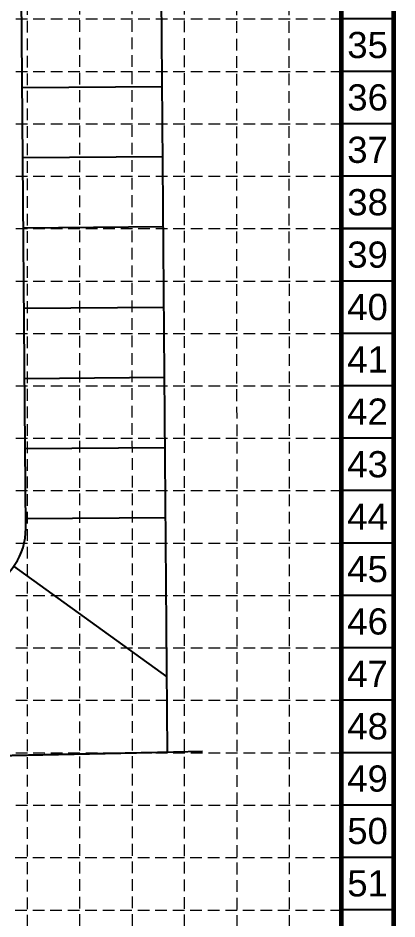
# Model space of a CAD drawing. Extents: x 2138193 to 2139991, y 332071 to 334944.
# Drawn here: x 2139667 to 2139991, y 332603 to 333374 of the extents above; entities that cross this region are included whole.
import ezdxf
from ezdxf.enums import TextEntityAlignment as Align

# ---------------------------------------------------------------- set-up
doc = ezdxf.new("R2010")
doc.units = 0
doc.header["$LTSCALE"] = 100
doc.header["$MEASUREMENT"] = 0
doc.linetypes.add('DASHED', pattern=[0.75, 0.5, -0.25])
doc.linetypes.add('HIDDEN', pattern=[0.375, 0.25, -0.125])
for name, color, linetype in [('BASE', 7, 'Continuous'), ('C-STRM-PVC-INLET-N', 7, 'Continuous'), ('GRID', 254, 'DASHED'), ('V-PROP-E', 7, 'Continuous'), ('V-PROP-RWAY-N', 4, 'Continuous'), ('V-PROP-SUBD-N', 7, 'Continuous')]:
    doc.layers.add(name, color=color, linetype=linetype)
doc.styles.get("Standard").update_dxf_attribs({"font": 'ARIAL.TTF'})

msp = doc.modelspace()

# ---------------------------------------------------------------- linework, layer by layer
at = {"layer": 'BASE'}
for p, q in [((2139988.37, 332072.69), (2139988.37, 334942.37)), ((2139943.53, 332117.53), (2139943.53, 334897.53)), ((2139988.37, 333373.01), (2139943.53, 333373.01)), ((2139988.37, 333328.18), (2139943.53, 333328.18)), ((2139988.37, 333283.34), (2139943.53, 333283.34)), ((2139988.37, 333238.5), (2139943.53, 333238.5)), ((2139988.37, 333193.66), (2139943.53, 333193.66)), ((2139988.37, 333148.82), (2139943.53, 333148.82)), ((2139988.37, 333103.98), (2139943.53, 333103.98)), ((2139988.37, 333059.14), (2139943.53, 333059.14)), ((2139988.37, 333014.3), (2139943.53, 333014.3)), ((2139988.37, 332969.46), (2139943.53, 332969.46)), ((2139988.37, 332924.63), (2139943.53, 332924.63)), ((2139988.37, 332879.79), (2139943.53, 332879.79)), ((2139988.37, 332834.95), (2139943.53, 332834.95)), ((2139988.37, 332790.11), (2139943.53, 332790.11)), ((2139988.37, 332745.27), (2139943.53, 332745.27)), ((2139988.37, 332700.43), (2139943.53, 332700.43)), ((2139988.37, 332655.59), (2139943.53, 332655.59)), ((2139988.37, 332610.75), (2139943.53, 332610.75))]:
    msp.add_line(p, q, dxfattribs=at)
at = {"layer": 'BASE', "color": 7, "ltscale": 10, "const_width": 1}
for points in [[(2139987.9, 333372.93), (2139944.52, 333372.93)], [(2139987.9, 333327.88), (2139944.52, 333327.88)], [(2139987.9, 333283.39), (2139944.52, 333283.39)], [(2139987.9, 333238.35), (2139944.52, 333238.35)], [(2139987.9, 333193.31), (2139944.52, 333193.31)], [(2139987.9, 333148.75), (2139944.52, 333148.75)], [(2139987.9, 333103.69), (2139944.52, 333103.69)], [(2139987.9, 333059.73), (2139944.52, 333059.73)], [(2139987.9, 333014.31), (2139944.52, 333014.31)], [(2139987.9, 332969.36), (2139944.52, 332969.36)], [(2139987.9, 332924.54), (2139944.52, 332924.54)], [(2139987.9, 332879.61), (2139944.52, 332879.61)], [(2139987.9, 332834.89), (2139944.52, 332834.89)], [(2139987.9, 332790.45), (2139944.52, 332790.45)], [(2139987.9, 332745.11), (2139944.52, 332745.11)], [(2139987.9, 332700.38), (2139944.52, 332700.38)], [(2139987.9, 332655.58), (2139944.52, 332655.58)], [(2139987.9, 332610.61), (2139944.52, 332610.61)]]:
    msp.add_lwpolyline(points, dxfattribs=at)
at = {"layer": 'C-STRM-PVC-INLET-N', "ltscale": 10, "const_width": 4}
msp.add_lwpolyline([(2139988.33, 334942.35), (2139988.37, 332072.69), (2138194.82, 332072.69), (2138194.82, 334942.37), (2139989.32, 334942.33)], dxfattribs=at)
msp.add_lwpolyline([(2138239.62, 334897.62), (2139943.53, 334897.53), (2139943.53, 332117.52), (2138239.66, 332117.53)], close=True, dxfattribs=at)
at = {"layer": 'GRID', "color": 252, "linetype": 'HIDDEN', "lineweight": 0, "ltscale": 0.4}
for p, q in [((2139674.8, 332296.44), (2139674.7, 334898.54)), ((2139719.68, 332296.99), (2139719.54, 334898.54)), ((2139764.6, 332297.14), (2139764.38, 334898.54)), ((2139809.35, 332296.75), (2139809.21, 334898.54)), ((2139854.29, 332296.16), (2139854.05, 334898.54)), ((2139899.15, 332296.28), (2139898.89, 334898.54)), ((2138239.66, 333373.01), (2139943.53, 333373.01)), ((2138239.66, 333328.18), (2139943.53, 333328.18)), ((2138239.66, 333283.34), (2139943.53, 333283.34)), ((2138239.66, 333238.5), (2139943.53, 333238.5)), ((2138239.66, 333193.66), (2139943.53, 333193.66)), ((2138239.66, 333148.82), (2139943.53, 333148.82)), ((2138239.66, 333103.98), (2139943.53, 333103.98)), ((2138239.66, 333059.14), (2139943.53, 333059.14)), ((2138239.66, 333014.3), (2139943.53, 333014.3)), ((2138239.66, 332969.46), (2139943.53, 332969.46)), ((2138239.66, 332924.63), (2139943.53, 332924.63)), ((2138239.66, 332879.79), (2139943.53, 332879.79)), ((2138239.66, 332834.95), (2139943.53, 332834.95)), ((2138239.66, 332790.11), (2139943.53, 332790.11)), ((2138239.66, 332745.27), (2139943.53, 332745.27)), ((2138239.66, 332700.43), (2139943.53, 332700.43)), ((2138239.23, 332655.44), (2139943.11, 332655.44)), ((2138239.23, 332610.6), (2139943.11, 332610.6))]:
    msp.add_line(p, q, dxfattribs=at)
at = {"layer": 'V-PROP-E'}
for p, q in [((2139799.81, 332745.79), (2138918.06, 332726.5)), ((2139824.8, 332746.34), (2139799.81, 332745.79))]:
    msp.add_line(p, q, dxfattribs=at)
at = {"layer": 'V-PROP-RWAY-N', "color": 7}
for p, q in [((2139673.27, 332937.32), (2139666.96, 333725.47)), ((2139794.81, 332745.68), (2139786.96, 333726.43))]:
    msp.add_line(p, q, dxfattribs=at)
msp.add_arc((2139618.27, 332936.86), 55, 85.24263, 0.47599, dxfattribs=at)
at = {"layer": 'V-PROP-SUBD-N'}
for p, q in [((2139670.22, 333314.41), (2139790.22, 333315.37)), ((2139670.69, 333254.41), (2139790.69, 333255.37)), ((2139671.17, 333194.41), (2139791.17, 333195.37)), ((2139671.76, 333125.49), (2139791.76, 333126.45)), ((2139672.24, 333065.49), (2139792.23, 333066.45)), ((2139672.71, 333005.49), (2139792.71, 333006.45)), ((2139673.19, 332945.49), (2139793.18, 332946.45)), ((2139794.29, 332810.26), (2139662.92, 332904.75)), ((2139584.6, 332741.08), (2139794.81, 332745.68))]:
    msp.add_line(p, q, dxfattribs=at)

# ---------------------------------------------------------------- texts
at = {"layer": 'BASE', "width": 1}
for s, p in [('35', (2139966.11, 333350.77)), ('36', (2139966.11, 333305.94)), ('37', (2139966.11, 333261.1)), ('38', (2139966.11, 333216.26)), ('39', (2139966.11, 333171.42)), ('40', (2139966.11, 333126.58)), ('41', (2139966.11, 333081.74)), ('42', (2139966.05, 333037.09)), ('43', (2139966.11, 332992.06)), ('44', (2139966.11, 332947.22)), ('45', (2139966.11, 332902.39)), ('46', (2139966.11, 332857.55)), ('47', (2139966.11, 332812.71)), ('48', (2139966.11, 332767.87)), ('49', (2139966.11, 332723.14)), ('50', (2139966.11, 332678.3)), ('51', (2139966.11, 332633.46))]:
    msp.add_text(s, height=22.419, dxfattribs=at).set_placement(p, align=Align.MIDDLE_CENTER)

doc.saveas('drawing.dxf')
